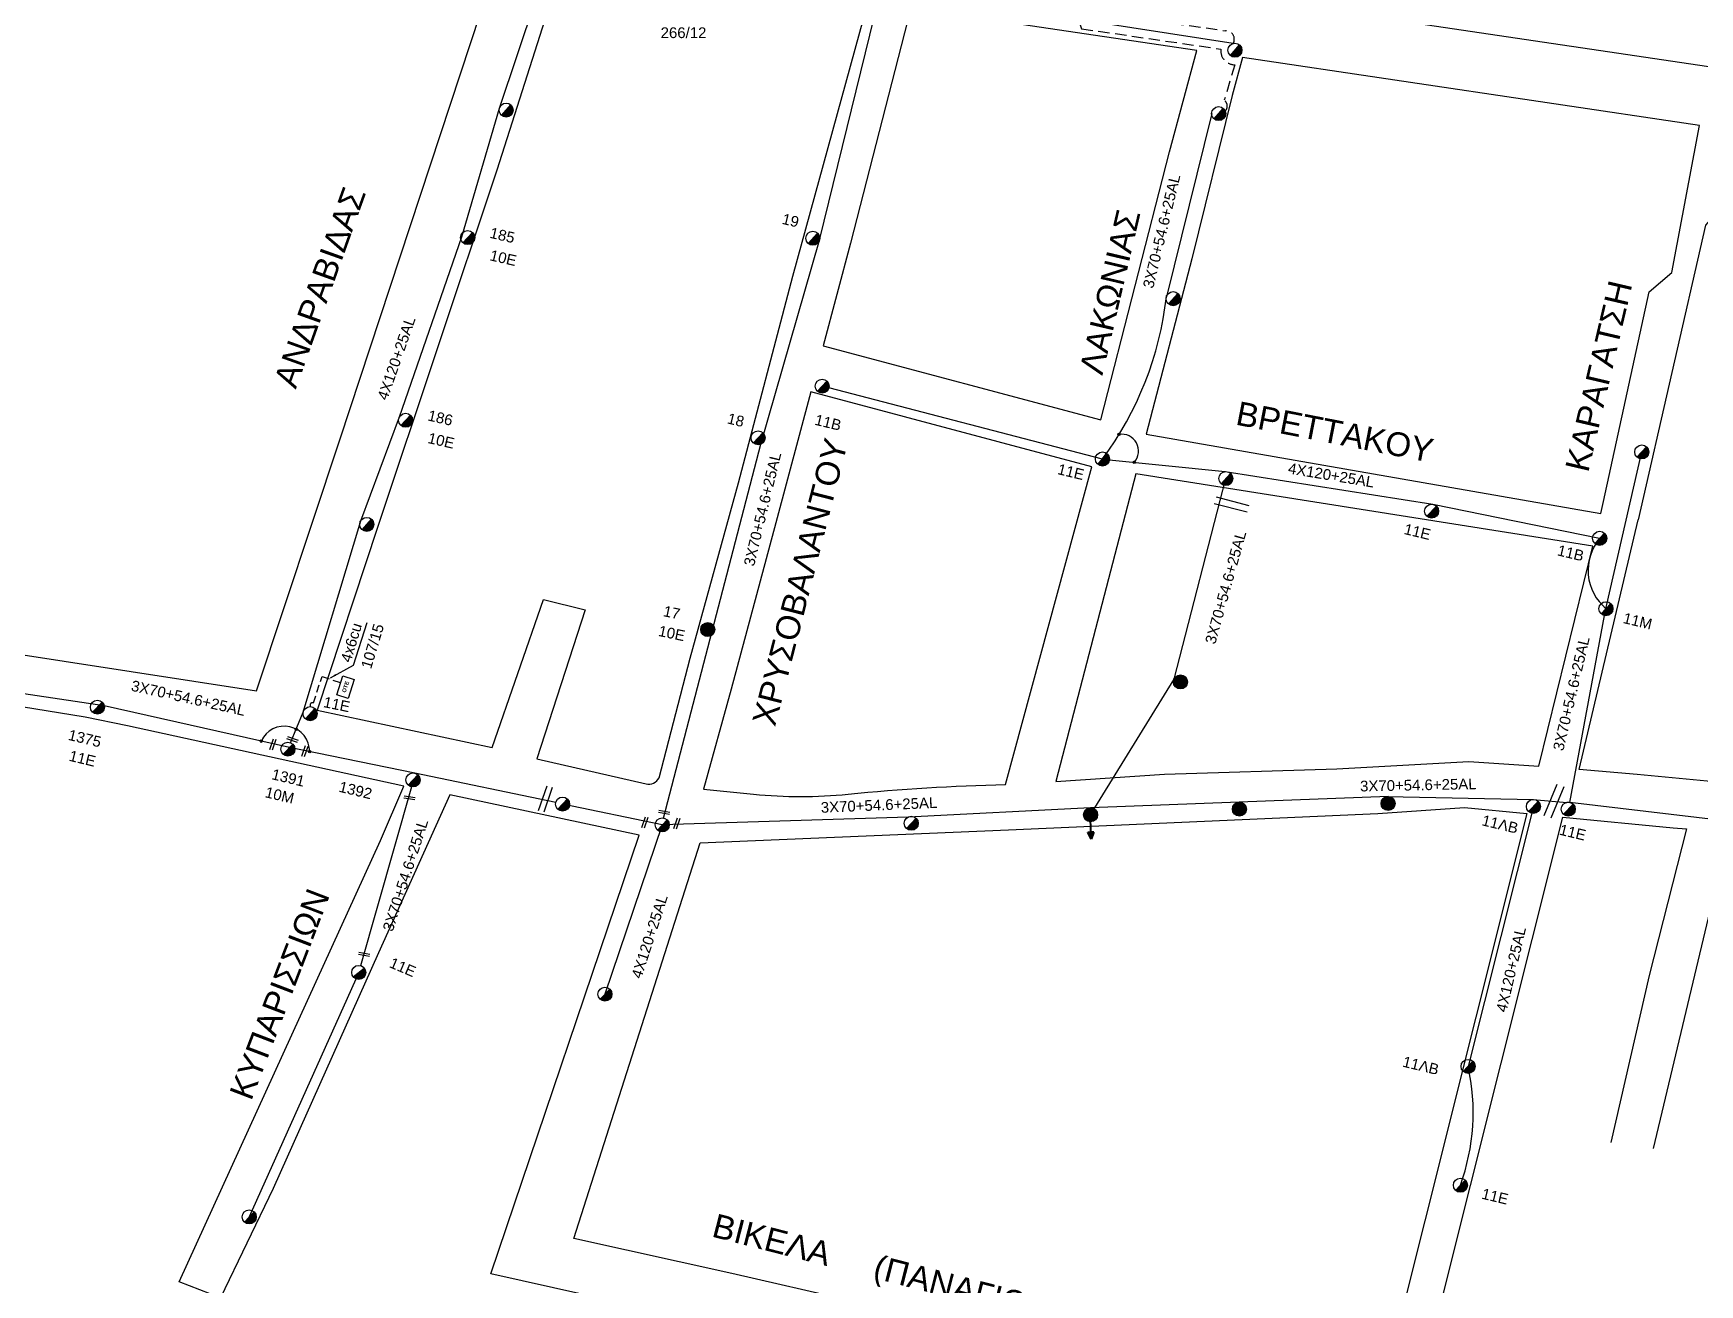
# Model space of a CAD drawing. Header units: millimetres. Extents: x 6950 to 9601, y 853 to 1951.
# Drawn here: x 8405.1 to 8685, y 1181.2 to 1391.4 of the extents above; entities that cross this region are included whole.
import ezdxf

# ---------------------------------------------------------------- set-up
doc = ezdxf.new("R2010")
doc.units = ezdxf.units.MM
doc.linetypes.add('DASHED', pattern=[19.05, 12.7, -6.35])
for name, color, linetype in [('Pillar OTE', 7, 'Continuous'), ('Άγνωστα', 7, 'Continuous'), ('Επίτονοι', 7, 'Continuous'), ('Επιγραφές - Σχήματα', 7, 'Continuous'), ('Καλώδια ΧΤ   3x150AL+50XLPE', 7, 'DASHED'), ('Μηχανική τομή', 7, 'Continuous'), ('Στύλος Ξύλινος', 7, 'Continuous'), ('Στύλος Ξύλινος @ 1', 7, 'Continuous'), ('Στύλος ΦΜ', 7, 'Continuous'), ('Στύλος ΦΜ @ 1', 7, 'Continuous'), ('Συνδέσεις', 7, 'Continuous'), ('Συνεστραμμένα ΧΤ   3x70+54.6+25 AL', 7, 'SYN_LINE'), ('Συνεστραμμένα ΧΤ   4x120+25 AL', 7, 'SYN_LINE'), ('Τομή', 7, 'Continuous'), ('Υπόβαθρο ΔΕΗ', 7, 'Continuous'), ('Υπόγεια καλώδια Παροχών ΧΤ   4x50AL', 7, 'DASHED'), ('Υπόγεια καλώδια Παροχών ΧΤ   4x6', 7, 'DASHED')]:
    doc.layers.add(name, color=color, linetype=linetype)
doc.styles.add('Annotative', font='ARIAL.TTF')
doc.styles.add('arial', font='ARIAL.TTF')
doc.styles.get("Standard").update_dxf_attribs({"font": 'ARIAL.TTF'})
doc.linetypes.add('SYN_LINE', pattern='A,0.5,-0.0001,["/\\/\\/\\/",Standard,S=0.1,R=0,X=0,Y=-0.05],-0.25', length=0.7501)
doc.dimstyles.new('ISO-25', dxfattribs={"dimtxt": 2.5, "dimasz": 2.5, "dimexe": 1.25, "dimexo": 0.625, "dimtad": 1, "dimtxsty": 'Standard', "dimcen": 2.5, "dimadec": 0, "dimazin": 0, "dimtfac": 1, "dimtmove": 0, "dimatfit": 3, "dimfxl": 1, "dimarcsym": 0})

# ---------------------------------------------------------------- blocks, each defined once
blk = doc.blocks.new('ΜΗΧΑΝΙΚΗ ΤΟΜΗ')
at = {"layer": 'Μηχανική τομή', "ltscale": 40}
for p, q in [((-1.89, 0.78), (1.89, 0.78)), ((1.89, 0), (-1.89, 0))]:
    blk.add_line(p, q, dxfattribs=at)
blk = doc.blocks.new('ΥΠΑΡΧΩΝ ΤΣΙΜΕΝΤΕΝΙΟΣ ΣΤΥΛΟΣ')
at = {"layer": 'Στύλος ΦΜ'}
blk.add_hatch(color=7, dxfattribs=at).paths.add_polyline_path([(-1.29, -2.28, 0.574793), (2.62, 0, 0.268822), (1.3, 2.27)])
at = {"layer": 'Στύλος ΦΜ', "color": 7}
blk.add_line((-1.29, -2.28), (1.3, 2.27), dxfattribs=at)
blk.add_circle((0, 0), 2.62, dxfattribs=at)
at = {"layer": 'Στύλος ΦΜ', "flags": 4}
for tag, p in [('ΤΥΠΟΣ', (-4.91, 3.03)), ('ΑΡΙΘΜΟΣ', (-4.68, 8.05))]:
    blk.add_attdef(tag, p, '', height=4, dxfattribs=at)
blk = doc.blocks.new('ΥΠΑΡΧΩΝ ΞΥΛΙΝΟΣ ΣΤΥΛΟΣ')
at = {"layer": 'Στύλος Ξύλινος'}
h = blk.add_hatch(color=7, dxfattribs=at)
h.paths.add_polyline_path([(-2.62, 0, 0.270008), (-1.29, -2.28), (1.3, 2.27, 0.576266)])
h.paths.add_polyline_path([(-1.29, -2.28, 0.574793), (2.62, 0, 0.268822), (1.3, 2.27)])
at = {"layer": 'Στύλος Ξύλινος', "color": 7}
blk.add_line((-1.29, -2.28), (1.3, 2.27), dxfattribs=at)
blk.add_circle((0, 0), 2.62, dxfattribs=at)
at = {"layer": 'Στύλος Ξύλινος', "flags": 4}
for tag, p in [('ΑΡΙΘΜΟΣ', (-4.91, 8.6)), ('ΤΥΠΟΣ', (-4.85, 3.39))]:
    blk.add_attdef(tag, p, '', height=4, dxfattribs=at)
blk = doc.blocks.new('ΕΠΙΤΟΝΟΣ')
at = {"layer": 'Επίτονοι', "lineweight": 40, "ltscale": 40}
blk.add_hatch(color=256, dxfattribs=at).paths.add_polyline_path([(-1.13, 6.47), (0, 9.1), (1.13, 6.47)])
for p, q in [((-1.13, 6.47), (0, 9.1)), ((1.13, 6.47), (-1.13, 6.47)), ((-1.13, 6.47), (0, 6.47)), ((0, 9.1), (1.13, 6.47)), ((0, 6.47), (0, 0))]:
    blk.add_line(p, q, dxfattribs=at)
blk = doc.blocks.new('ΤΟΜΗ')
at = {"layer": 'Τομή', "ltscale": 40}
for p, q in [((-5.68, 0), (5.68, 0)), ((5.68, -2.33), (-5.68, -2.33))]:
    blk.add_line(p, q, dxfattribs=at)
blk = doc.blocks.new('_ΣΥΝΔΕΣΗ')
at = {"layer": 'Συνδέσεις', "linetype": 'SYN_LINE', "ltscale": 40}
blk.add_hatch(color=256, dxfattribs=at).paths.add_polyline_path([(0.5, -0.01, 1), (-0.5, -0.01, 1)])
at = {"layer": 'Συνδέσεις'}
blk.add_circle((0, -0.01), 0.5, dxfattribs=at)
blk = doc.blocks.new('PILLAR ΟΤΕ')
at = {"layer": 'Pillar OTE', "ltscale": 40}
blk.add_lwpolyline([(-3.31, 2.02), (3.39, 2.02), (3.39, -1.99), (-3.31, -1.99)], close=True, dxfattribs=at)
at = {"layer": 'Pillar OTE', "insert": (-1.81, 0.71), "char_height": 1.3575, "width": 109.961, "attachment_point": 1}
blk.add_mtext('{\\fArial|b1|i0|c161|p34;OTE}', dxfattribs=at)

msp = doc.modelspace()

# ---------------------------------------------------------------- linework, layer by layer
at = {"layer": 'Επιγραφές - Σχήματα', "color": 7, "ltscale": 20}
for centre, radius, start, end in [((8587.95, 1321.22), 2.82, 318.083, 99.3981), ((8447.27, 1270.77), 4.25, 359.5836, 156.008)]:
    msp.add_arc(centre, radius, start, end, dxfattribs=at)
at = {"layer": 'Καλώδια ΧΤ   3x150AL+50XLPE', "color": 2, "linetype": 'DASHED', "ltscale": 0.15}
msp.add_lwpolyline([(8565.52, 1441.36), (8564.55, 1435.2), (8567.73, 1434.7), (8581.18, 1392.14), (8581.18, 1392.14), (8604.62, 1388.72, 0.461681), (8606.95, 1386.09), (8605.17, 1380.16, -0.451956), (8605.33, 1378.3)], format="xyb", dxfattribs=at)
at = {"layer": 'Καλώδια ΧΤ   3x150AL+50XLPE', "color": 1, "linetype": 'DASHED', "ltscale": 0.15}
msp.add_lwpolyline([(8567.5, 1441.05), (8566.84, 1436.86), (8569.27, 1436.48), (8582.32, 1395.17), (8605.4, 1391.78, -0.591513), (8606.67, 1389.67, -0.302246)], format="xyb", dxfattribs=at)
at = {"layer": 'Συνεστραμμένα ΧΤ   3x70+54.6+25 AL', "color": 2, "ltscale": 14}
msp.add_line((8606.97, 1388.53), (8606.81, 1388.1), dxfattribs=at)
at = {"layer": 'Συνεστραμμένα ΧΤ   3x70+54.6+25 AL', "color": 2, "ltscale": 20}
msp.add_line((8669.3, 1294.74), (8675.31, 1321.06), dxfattribs=at)
at = {"layer": 'Συνεστραμμένα ΧΤ   3x70+54.6+25 AL', "color": 85, "ltscale": 20}
msp.add_line((8459.76, 1233.66), (8441.36, 1192.59), dxfattribs=at)
at = {"layer": 'Συνεστραμμένα ΧΤ   3x70+54.6+25 AL', "color": 1, "ltscale": 20}
for points in [[(8606.67, 1389.67), (8578.8, 1393.96), (8547.21, 1398.63), (8493.56, 1406.9)], [(8510.99, 1259.58), (8527.31, 1322.35), (8537.19, 1356.65), (8547.19, 1397.49)], [(8582.68, 1261.31), (8582.68, 1261.31), (8552.04, 1259.74), (8510.75, 1258.43), (8510.75, 1258.43), (8494.02, 1261.93)]]:
    msp.add_lwpolyline(points, dxfattribs=at)
at = {"layer": 'Συνεστραμμένα ΧΤ   3x70+54.6+25 AL', "color": 2, "ltscale": 20}
msp.add_lwpolyline([(8603.06, 1377.88), (8595.44, 1347.11), (8595.44, 1347.11)], dxfattribs=at)
at = {"layer": 'Συνεστραμμένα ΧΤ   3x70+54.6+25 AL', "color": 1, "linetype": 'SYN_LINE', "ltscale": 20}
for points in [[(8582.72, 1260.13), (8596.73, 1282.92), (8605.44, 1316.6)], [(8632.79, 1263.21), (8607.69, 1262.26), (8607.69, 1262.26), (8582.68, 1261.31)], [(8632.5, 1263.2), (8657.14, 1262.71)]]:
    msp.add_lwpolyline(points, dxfattribs=at)
at = {"layer": 'Συνεστραμμένα ΧΤ   3x70+54.6+25 AL', "color": 85, "ltscale": 20}
for points in [[(8492.86, 1262.17), (8469.16, 1267.12), (8448.14, 1271.43), (8417.01, 1278.41), (8378.32, 1284.18), (8354.48, 1287.35), (8331.69, 1305.67)], [(8468.61, 1264.83), (8460.08, 1234.79)]]:
    msp.add_lwpolyline(points, dxfattribs=at)
at = {"layer": 'Συνεστραμμένα ΧΤ   3x70+54.6+25 AL', "color": 2, "linetype": 'SYN_LINE', "ltscale": 20}
for points in [[(8663.25, 1262.21), (8669.08, 1293.58)], [(8688.77, 1259.15), (8663.25, 1262.21), (8662.75, 1262.22)]]:
    msp.add_lwpolyline(points, dxfattribs=at)
at = {"layer": 'Συνεστραμμένα ΧΤ   3x70+54.6+25 AL', "color": 1, "ltscale": 5}
msp.add_lwpolyline([(8657.09, 1262.71), (8662.75, 1262.22)], dxfattribs=at)
at = {"layer": 'Συνεστραμμένα ΧΤ   3x70+54.6+25 AL', "color": 2, "ltscale": 20}
msp.add_arc((8539.63, 1353.4), 56.17, 323.3636, 353.5673, dxfattribs=at)
at = {"layer": 'Συνεστραμμένα ΧΤ   3x70+54.6+25 AL', "color": 2, "ltscale": 15}
msp.add_arc((8674.68, 1301.18), 8.39, 140.1042, 230.1086, dxfattribs=at)
at = {"layer": 'Συνεστραμμένα ΧΤ   4x120+25 AL', "color": 1, "linetype": 'SYN_LINE', "ltscale": 20}
msp.add_line((8657.1, 1261.53), (8646.14, 1217.88), dxfattribs=at)
at = {"layer": 'Συνεστραμμένα ΧΤ   4x120+25 AL', "color": 1, "ltscale": 20}
msp.add_line((8510.75, 1258.43), (8501.13, 1230.01), dxfattribs=at)
at = {"layer": 'Συνεστραμμένα ΧΤ   4x120+25 AL', "color": 85, "ltscale": 20}
msp.add_lwpolyline([(8448.32, 1272.23), (8450.43, 1277.34), (8460.09, 1309.51), (8460.09, 1309.51), (8466.6, 1326.94), (8466.6, 1326.94), (8477.08, 1357.19), (8483.39, 1378.78), (8489.47, 1396.83), (8492.73, 1406.23)], dxfattribs=at)
at = {"layer": 'Συνεστραμμένα ΧΤ   4x120+25 AL', "color": 2, "ltscale": 20}
for points in [[(8584.7, 1319.88), (8538.76, 1331.81), (8538.76, 1331.81)], [(8584.7, 1319.88), (8605.33, 1317.77), (8640.2, 1312.28), (8668.24, 1306.56), (8668.24, 1306.56)]]:
    msp.add_lwpolyline(points, dxfattribs=at)
at = {"layer": 'Συνεστραμμένα ΧΤ   4x120+25 AL', "color": 1, "linetype": 'SYN_LINE', "ltscale": 20}
msp.add_arc((8611.18, 1210.15), 35.81, 340.0457, 12.4773, dxfattribs=at)
at = {"layer": 'Υπόβαθρο ΔΕΗ', "ltscale": 20}
msp.add_line((8594.86, 1399.41), (8772.97, 1372.97), dxfattribs=at)
at = {"layer": 'Υπόβαθρο ΔΕΗ'}
for points in [[(8483.62, 1405.81), (8399.74, 1418.26), (8377.18, 1366.95), (8348.39, 1299.59, 0.004858), (8350.33, 1297.78, 0.139973), (8356.01, 1294.94), (8389.14, 1289.17), (8442.58, 1280.93), (8456.63, 1323.26), (8480.24, 1394.73)], [(8535.73, 1331.16), (8529.85, 1309.17), (8522.34, 1281.24), (8517.66, 1264.44), (8526.08, 1263.59, 0.050464), (8541.98, 1263.59, -0.019554), (8568.43, 1265.22), (8582.93, 1318.56)]]:
    msp.add_lwpolyline(points, format="xyb", close=True, dxfattribs=at)
msp.add_lwpolyline([(8494.36, 1404.22), (8482.95, 1368.38), (8462.91, 1308.36), (8452.79, 1277.69), (8482.2, 1271.43), (8490.82, 1296.26), (8497.8, 1294.54), (8489.68, 1269.55), (8508.03, 1265.32, 0.345207), (8510.21, 1266.34), (8515.43, 1286.45), (8523.59, 1315.88), (8532.67, 1350.6), (8545.33, 1396.65)], format="xyb", dxfattribs=at)
for points in [[(8552.52, 1395.58), (8542.39, 1356.13), (8537.79, 1338.89), (8584.41, 1326.45), (8595.95, 1371.49), (8600.54, 1388.46)], [(8668.41, 1310.74), (8668.89, 1312.72), (8676.55, 1347.94), (8680.34, 1351.21), (8685.04, 1375.91), (8608.22, 1387.32), (8606.49, 1380.94), (8599.73, 1353.51), (8592.06, 1324.04)], [(8590.33, 1317.41), (8585.01, 1296.98), (8576.87, 1265.7), (8595.11, 1266.95), (8624.09, 1267.86), (8646.24, 1269.08), (8658.02, 1268.28), (8667.07, 1305.25)], [(8630.28, 1157.75), (8624.35, 1158.96), (8615.33, 1160.99), (8582.43, 1169.33), (8522.43, 1183.11), (8495.91, 1188.95), (8517.15, 1255.41), (8517.15, 1255.41), (8568.95, 1257.62), (8630.96, 1260.36), (8645.55, 1261.37), (8656.03, 1260.34)]]:
    msp.add_lwpolyline(points, close=True, dxfattribs=at)
for points in [[(8691.43, 1374.96), (8689.14, 1362.75), (8686, 1359.13), (8674.7, 1309.64)], [(8750.69, 1299.47), (8741.91, 1256.88), (8696.9, 1264.77), (8674.54, 1266.9), (8664.79, 1267.71), (8674.7, 1309.64)], [(8458.89, 1285.28), (8461.16, 1292.44)], [(8516.2, 1139.99), (8534.29, 1133.37), (8550.88, 1167.64), (8481.93, 1183.02), (8506.87, 1256.69), (8506.87, 1256.69), (8506.87, 1256.69), (8506.87, 1256.69), (8475.04, 1263.48), (8463.11, 1236.95), (8445.37, 1197.35), (8436.56, 1179.03), (8429.58, 1181.68), (8448.5, 1223.16), (8463.4, 1255.84), (8467.34, 1264.93), (8420.92, 1275.06), (8413.79, 1276.51), (8382.01, 1281.66)], [(8677.28, 1204.09), (8688, 1248.93), (8690.04, 1257.2), (8715.16, 1253.07), (8721.39, 1251.81), (8714.79, 1225.3), (8705.51, 1189.63), (8697.57, 1158.96), (8693.72, 1144.42), (8650.45, 1153.64), (8636.17, 1156.55), (8662.07, 1259.75), (8680.6, 1257.94), (8682.81, 1257.75), (8676.55, 1233.15), (8670.12, 1205.08)]]:
    msp.add_lwpolyline(points, dxfattribs=at)
at = {"layer": 'Υπόγεια καλώδια Παροχών ΧΤ   4x6', "color": 85, "linetype": 'DASHED', "ltscale": 0.1}
msp.add_lwpolyline([(8451.68, 1278.28, -0.774121), (8452.14, 1278.92), (8453.61, 1283.36), (8453.61, 1283.36), (8456.73, 1282.33)], format="xyb", dxfattribs=at)

# ---------------------------------------------------------------- block references
at = {"layer": 'Pillar OTE', "xscale": 0.4999999999999999, "yscale": 0.4999999999999999, "zscale": 0.4999999999999999, "rotation": 71.79977266039145}
msp.add_blockref('PILLAR ΟΤΕ', (8457.54, 1281.55), dxfattribs=at)
at = {"layer": 'Επίτονοι', "xscale": 0.4499999999998181, "yscale": 0.4499999999998181, "zscale": 0.4499999999998181, "rotation": 181.0792550135377}
msp.add_blockref('ΕΠΙΤΟΝΟΣ', (8582.72, 1260.13), dxfattribs=at)
at = {"layer": 'Μηχανική τομή'}
for p, xscale, yscale, zscale, rotation in [((8445.51, 1271.87), 0.4999999999999997, 0.4999999999999997, 0.4999999999999997, 70.95392755448539), ((8448.71, 1272.95), 0.4999999999999998, 0.4999999999999998, 0.4999999999999998, 160.6904459458886), ((8450.89, 1270.73), 0.4999999999999996, 0.4999999999999996, 0.4999999999999996, 70.95392755448539), ((8468.31, 1263.17), 0.4999999999999998, 0.4999999999999998, 0.4999999999999998, 170.3452229729479), ((8491.55, 1262.63), 1.155537248697436, 1.155537248697436, 1.155537248697436, 70.95392755448539), ((8508.02, 1258.76), 0.4999999999999996, 0.4999999999999996, 0.4999999999999996, 70.95392755448539), ((8511.12, 1260.73), 0.4999999999999998, 0.4999999999999998, 0.4999999999999998, 170.3452229729479), ((8513.39, 1258.61), 0.4999999999999996, 0.4999999999999996, 0.4999999999999996, 70.95392755448539), ((8460.7, 1236.9), 0.4999999999999998, 0.4999999999999998, 0.4999999999999998, 170.3452229729479)]:
    msp.add_blockref('ΜΗΧΑΝΙΚΗ ΤΟΜΗ', p, dxfattribs=dict(at, xscale=xscale, yscale=yscale, zscale=zscale, rotation=rotation))
at = {"layer": 'Στύλος Ξύλινος @ 1', "ltscale": 40}
ref = msp.add_blockref('ΥΠΑΡΧΩΝ ΞΥΛΙΝΟΣ ΣΤΥΛΟΣ', (8518.4, 1291.24), dxfattribs=dict(at, xscale=0.449999999999818, yscale=0.449999999999818, zscale=0.449999999999818, rotation=348.1169651203148))
ref.add_attrib('ΤΥΠΟΣ', '17', (8510.8, 1293.51), dxfattribs={"layer": 'Στύλος Ξύλινος', "height": 1.8, "rotation": 348.117, "flags": 4})
ref.add_attrib('ΑΡΙΘΜΟΣ', '10E', (8509.98, 1290.19), dxfattribs={"layer": 'Στύλος Ξύλινος', "height": 1.8, "rotation": 348.117, "flags": 4})
at = {"layer": 'Στύλος Ξύλινος @ 1', "ltscale": 40, "xscale": 0.449999999999818, "yscale": 0.449999999999818, "zscale": 0.449999999999818, "rotation": 348.1169651203148}
for p in [(8597.81, 1282.44), (8632.69, 1262.04), (8582.72, 1260.13), (8607.71, 1261.09)]:
    msp.add_blockref('ΥΠΑΡΧΩΝ ΞΥΛΙΝΟΣ ΣΤΥΛΟΣ', p, dxfattribs=at)
at = {"layer": 'Στύλος ΦΜ @ 1', "ltscale": 40}
for p, xscale, yscale, zscale, rotation in [((8606.97, 1388.53), 0.4499999999998183, 0.4499999999998183, 0.4499999999998183, 348.3989664998811), ((8484.53, 1378.48), 0.4499999999998183, 0.4499999999998183, 0.4499999999998183, 348.3989664998811), ((8604.23, 1377.88), 0.4499999999998183, 0.4499999999998183, 0.4499999999998183, 348.3989664998811), ((8596.58, 1346.81), 0.4499999999998183, 0.4499999999998183, 0.4499999999998183, 348.3989664998811), ((8675.31, 1321.06), 0.4499999999998182, 0.4499999999998182, 0.4499999999998182, 346.5061005695495), ((8605.44, 1316.6), 0.4499999999998182, 0.4499999999998182, 0.4499999999998182, 346.5061005695495), ((8461.11, 1308.9), 0.4499999999998183, 0.4499999999998183, 0.4499999999998183, 348.3989664998811), ((8494.01, 1261.93), 0.4499999999998182, 0.4499999999998182, 0.4499999999998182, 346.5061005695495), ((8510.75, 1258.43), 0.4499999999998182, 0.4499999999998182, 0.4499999999998182, 346.5061005695495), ((8552.59, 1258.7), 0.4499999999998182, 0.4499999999998182, 0.4499999999998182, 346.5061005695495), ((8582.72, 1260.13), 0.4499999999998182, 0.4499999999998182, 0.4499999999998182, 346.5061005695495), ((8501.13, 1230.01), 0.4499999999998182, 0.4499999999998182, 0.4499999999998182, 346.5061005695495), ((8441.36, 1192.59), 0.4499999999998182, 0.4499999999998182, 0.4499999999998182, 346.5061005695495)]:
    msp.add_blockref('ΥΠΑΡΧΩΝ ΤΣΙΜΕΝΤΕΝΙΟΣ ΣΤΥΛΟΣ', p, dxfattribs=dict(at, xscale=xscale, yscale=yscale, zscale=zscale, rotation=rotation))
ref = msp.add_blockref('ΥΠΑΡΧΩΝ ΤΣΙΜΕΝΤΕΝΙΟΣ ΣΤΥΛΟΣ', (8536.05, 1356.95), dxfattribs=dict(at, xscale=0.4499999999998182, yscale=0.4499999999998182, zscale=0.4499999999998182, rotation=346.5061005695495))
ref.add_attrib('ΑΡΙΘΜΟΣ', '19', (8530.74, 1359.4), dxfattribs={"layer": 'Στύλος ΦΜ', "height": 1.8, "rotation": 346.5061, "flags": 4})
ref = msp.add_blockref('ΥΠΑΡΧΩΝ ΤΣΙΜΕΝΤΕΝΙΟΣ ΣΤΥΛΟΣ', (8478.06, 1357.06), dxfattribs=dict(at, xscale=0.449999999999818, yscale=0.449999999999818, zscale=0.449999999999818, rotation=347.0989131665042))
ref.add_attrib('ΤΥΠΟΣ', '185', (8481.65, 1357.05), dxfattribs={"layer": 'Στύλος ΦΜ', "height": 1.8, "rotation": 347.0989, "flags": 4})
ref.add_attrib('ΑΡΙΘΜΟΣ', '10E', (8481.66, 1353.27), dxfattribs={"layer": 'Στύλος ΦΜ', "height": 1.8, "rotation": 347.0989, "flags": 4})
ref = msp.add_blockref('ΥΠΑΡΧΩΝ ΤΣΙΜΕΝΤΕΝΙΟΣ ΣΤΥΛΟΣ', (8537.62, 1332.11), dxfattribs=dict(at, xscale=0.4499999999998182, yscale=0.4499999999998182, zscale=0.4499999999998182, rotation=346.5061005695495))
ref.add_attrib('ΤΥΠΟΣ', '11B', (8536.24, 1325.66), dxfattribs={"layer": 'Στύλος ΦΜ', "height": 1.8, "rotation": 346.5061, "flags": 4})
ref = msp.add_blockref('ΥΠΑΡΧΩΝ ΤΣΙΜΕΝΤΕΝΙΟΣ ΣΤΥΛΟΣ', (8467.64, 1326.38), dxfattribs=dict(at, xscale=0.449999999999818, yscale=0.449999999999818, zscale=0.449999999999818, rotation=347.0989131665042))
ref.add_attrib('ΤΥΠΟΣ', '186', (8471.23, 1326.38), dxfattribs={"layer": 'Στύλος ΦΜ', "height": 1.8, "rotation": 347.0989, "flags": 4})
ref.add_attrib('ΑΡΙΘΜΟΣ', '10E', (8471.24, 1322.59), dxfattribs={"layer": 'Στύλος ΦΜ', "height": 1.8, "rotation": 347.0989, "flags": 4})
ref = msp.add_blockref('ΥΠΑΡΧΩΝ ΤΣΙΜΕΝΤΕΝΙΟΣ ΣΤΥΛΟΣ', (8526.86, 1323.44), dxfattribs=dict(at, xscale=0.4499999999998182, yscale=0.4499999999998182, zscale=0.4499999999998182, rotation=346.5061005695495))
ref.add_attrib('ΑΡΙΘΜΟΣ', '18', (8521.55, 1325.88), dxfattribs={"layer": 'Στύλος ΦΜ', "height": 1.8, "rotation": 346.5061, "flags": 4})
ref = msp.add_blockref('ΥΠΑΡΧΩΝ ΤΣΙΜΕΝΤΕΝΙΟΣ ΣΤΥΛΟΣ', (8584.7, 1319.88), dxfattribs=dict(at, xscale=0.4499999999998182, yscale=0.4499999999998182, zscale=0.4499999999998182, rotation=346.5061005695495))
ref.add_attrib('ΤΥΠΟΣ', '11E', (8577.03, 1317.37), dxfattribs={"layer": 'Στύλος ΦΜ', "height": 1.8, "rotation": 346.5061, "flags": 4})
ref = msp.add_blockref('ΥΠΑΡΧΩΝ ΤΣΙΜΕΝΤΕΝΙΟΣ ΣΤΥΛΟΣ', (8640.01, 1311.12), dxfattribs=dict(at, xscale=0.4499999999998182, yscale=0.4499999999998182, zscale=0.4499999999998182, rotation=346.5061005695495))
ref.add_attrib('ΤΥΠΟΣ', '11E', (8635.24, 1307.31), dxfattribs={"layer": 'Στύλος ΦΜ', "height": 1.8, "rotation": 346.5061, "flags": 4})
ref = msp.add_blockref('ΥΠΑΡΧΩΝ ΤΣΙΜΕΝΤΕΝΙΟΣ ΣΤΥΛΟΣ', (8668.24, 1306.56), dxfattribs=dict(at, xscale=0.4499999999998182, yscale=0.4499999999998182, zscale=0.4499999999998182, rotation=346.5061005695495))
ref.add_attrib('ΤΥΠΟΣ', '11B', (8661, 1303.73), dxfattribs={"layer": 'Στύλος ΦΜ', "height": 1.8, "rotation": 346.5061, "flags": 4})
ref = msp.add_blockref('ΥΠΑΡΧΩΝ ΤΣΙΜΕΝΤΕΝΙΟΣ ΣΤΥΛΟΣ', (8669.3, 1294.74), dxfattribs=dict(at, xscale=0.4499999999998182, yscale=0.4499999999998182, zscale=0.4499999999998182, rotation=346.5061005695495))
ref.add_attrib('ΤΥΠΟΣ', '11M', (8672.04, 1292.36), dxfattribs={"layer": 'Στύλος ΦΜ', "height": 1.8, "rotation": 346.5061, "flags": 4})
ref = msp.add_blockref('ΥΠΑΡΧΩΝ ΤΣΙΜΕΝΤΕΝΙΟΣ ΣΤΥΛΟΣ', (8415.85, 1278.2), dxfattribs=dict(at, xscale=0.4499999999998182, yscale=0.4499999999998182, zscale=0.4499999999998182, rotation=346.5061005695495))
ref.add_attrib('ΤΥΠΟΣ', '1375', (8410.81, 1272.74), dxfattribs={"layer": 'Στύλος ΦΜ', "height": 1.8, "rotation": 346.5061, "flags": 4})
ref.add_attrib('ΑΡΙΘΜΟΣ', '11E', (8410.96, 1269.23), dxfattribs={"layer": 'Στύλος ΦΜ', "height": 1.8, "rotation": 346.5061, "flags": 4})
ref = msp.add_blockref('ΥΠΑΡΧΩΝ ΤΣΙΜΕΝΤΕΝΙΟΣ ΣΤΥΛΟΣ', (8451.59, 1277.11), dxfattribs=dict(at, xscale=0.4499999999998183, yscale=0.4499999999998183, zscale=0.4499999999998183, rotation=348.3989664998811))
ref.add_attrib('ΤΥΠΟΣ', '11Ε', (8453.7, 1278.24), dxfattribs={"layer": 'Στύλος ΦΜ', "height": 1.8, "rotation": 348.399, "flags": 4})
ref = msp.add_blockref('ΥΠΑΡΧΩΝ ΤΣΙΜΕΝΤΕΝΙΟΣ ΣΤΥΛΟΣ', (8447.86, 1271.15), dxfattribs=dict(at, xscale=0.4499999999998182, yscale=0.4499999999998182, zscale=0.4499999999998182, rotation=346.5061005695495))
ref.add_attrib('ΤΥΠΟΣ', '1391', (8445, 1266.13), dxfattribs={"layer": 'Στύλος ΦΜ', "height": 1.8, "rotation": 346.5061, "flags": 4})
ref.add_attrib('ΑΡΙΘΜΟΣ', '10M', (8443.89, 1263.11), dxfattribs={"layer": 'Στύλος ΦΜ', "height": 1.8, "rotation": 346.5061, "flags": 4})
ref = msp.add_blockref('ΥΠΑΡΧΩΝ ΤΣΙΜΕΝΤΕΝΙΟΣ ΣΤΥΛΟΣ', (8468.88, 1265.98), dxfattribs=dict(at, xscale=0.4499999999998182, yscale=0.4499999999998182, zscale=0.4499999999998182, rotation=346.5061005695495))
ref.add_attrib('ΤΥΠΟΣ', '1392', (8456.3, 1264.03), dxfattribs={"layer": 'Στύλος ΦΜ', "height": 1.8, "rotation": 346.5061, "flags": 4})
ref = msp.add_blockref('ΥΠΑΡΧΩΝ ΤΣΙΜΕΝΤΕΝΙΟΣ ΣΤΥΛΟΣ', (8657.1, 1261.53), dxfattribs=dict(at, xscale=0.4499999999998182, yscale=0.4499999999998182, zscale=0.4499999999998182, rotation=346.5061005695495))
ref.add_attrib('ΤΥΠΟΣ', '11ΛΒ', (8648.32, 1258.39), dxfattribs={"layer": 'Στύλος ΦΜ', "height": 1.8, "rotation": 346.5061, "flags": 4})
ref = msp.add_blockref('ΥΠΑΡΧΩΝ ΤΣΙΜΕΝΤΕΝΙΟΣ ΣΤΥΛΟΣ', (8662.97, 1261.07), dxfattribs=dict(at, xscale=0.4499999999998182, yscale=0.4499999999998182, zscale=0.4499999999998182, rotation=346.5061005695495))
ref.add_attrib('ΤΥΠΟΣ', '11Ε', (8661.33, 1256.82), dxfattribs={"layer": 'Στύλος ΦΜ', "height": 1.8, "rotation": 346.5061, "flags": 4})
ref = msp.add_blockref('ΥΠΑΡΧΩΝ ΤΣΙΜΕΝΤΕΝΙΟΣ ΣΤΥΛΟΣ', (8459.76, 1233.66), dxfattribs=dict(at, xscale=0.4499999999998183, yscale=0.4499999999998183, zscale=0.4499999999998183, rotation=336.9640743434682))
ref.add_attrib('ΤΥΠΟΣ', '11E', (8464.75, 1234.58), dxfattribs={"layer": 'Στύλος ΦΜ', "height": 1.8, "rotation": 336.9641, "flags": 4})
ref = msp.add_blockref('ΥΠΑΡΧΩΝ ΤΣΙΜΕΝΤΕΝΙΟΣ ΣΤΥΛΟΣ', (8646.14, 1217.88), dxfattribs=dict(at, xscale=0.4499999999998182, yscale=0.4499999999998182, zscale=0.4499999999998182, rotation=346.5061005695495))
ref.add_attrib('ΤΥΠΟΣ', '11ΛΒ', (8635, 1217.86), dxfattribs={"layer": 'Στύλος ΦΜ', "height": 1.8, "rotation": 346.5061, "flags": 4})
ref = msp.add_blockref('ΥΠΑΡΧΩΝ ΤΣΙΜΕΝΤΕΝΙΟΣ ΣΤΥΛΟΣ', (8644.84, 1197.92), dxfattribs=dict(at, xscale=0.4499999999998182, yscale=0.4499999999998182, zscale=0.4499999999998182, rotation=346.5061005695495))
ref.add_attrib('ΤΥΠΟΣ', '11Ε', (8648.28, 1195.69), dxfattribs={"layer": 'Στύλος ΦΜ', "height": 1.8, "rotation": 346.5061, "flags": 4})
at = {"layer": 'Συνδέσεις', "xscale": 0.4, "yscale": 0.4, "zscale": 0.25}
for p in [(8587.49, 1324.01), (8590.05, 1319.34), (8449.28, 1274.51), (8443.39, 1272.5), (8451.52, 1270.74)]:
    msp.add_blockref('_ΣΥΝΔΕΣΗ', p, dxfattribs=at)
at = {"layer": 'Τομή', "xscale": 0.4999999999999989, "yscale": 0.4999999999999989, "zscale": 0.4999999999999989}
for p, rotation in [((8606.25, 1311.67), 165.5925523571596), ((8661.11, 1262.2), 247.417099629329)]:
    msp.add_blockref('ΤΟΜΗ', p, dxfattribs=dict(at, rotation=rotation))

# ---------------------------------------------------------------- texts
at = {"ltscale": 40, "char_height": 4, "attachment_point": 1, "style": 'arial'}
for s, insert, width, rotation in [('ANΔPABIΔAΣ', (8445.42, 1332.86), 94.4586, 70.3241), ('ΛAKΩNIAΣ', (8580.8, 1334.72), 94.4586, 76.8113), ('ΚΑΡΑΓΑΤΣΗ', (8662.41, 1318.39), 94.4586, 76.8113), ('ΒΡΕΤΤΑΚΟΥ', (8607.68, 1329.61), 94.4586, 348.9494), ('XPYΣOBAΛANTΟΥ', (8525.82, 1275.8), 94.4586, 75.6253), ('ΚΥΠΑΡΙΣΣΙΩΝ', (8437.95, 1213.38), 45.6594, 69.0812), ('ΒΙΚΕΛΑ     (ΠANAΓIΩTOΠOYΛOY)', (8519.88, 1193.21), 94.4586, 345.6076)]:
    msp.add_mtext(s, dxfattribs=dict(at, insert=insert, width=width, rotation=rotation))
at = {"layer": 'Άγνωστα', "ltscale": 40, "char_height": 1.8, "width": 34.5395, "attachment_point": 1, "style": 'arial'}
for s, insert, rotation in [('3X70+54.6+25AL', (8591.47, 1348.84), 76.4143), ('4X120+25AL', (8616.09, 1319.25), 350.5162), ('3X70+54.6+25AL', (8601.91, 1289.15), 74.4133), ('3X70+54.6+25AL', (8660.37, 1271.15), 76.8427), ('3X70+54.6+25AL', (8627.97, 1265.84), 1.1632), ('4Χ120+25AL', (8650.81, 1227.26), 76.8427)]:
    msp.add_mtext(s, dxfattribs=dict(at, insert=insert, rotation=rotation))
at = {"layer": 'Επιγραφές - Σχήματα', "color": 7, "ltscale": 20, "insert": (8501.4, 1395.37), "char_height": 1.8, "attachment_point": 1, "style": 'Annotative'}
msp.add_mtext_dynamic_manual_height_columns('ΑΡ. ΣΧ. 3-76104 1/3\\P             266/12', width=46.7573, gutter_width=12.5, heights=[10.54], dxfattribs=at)
at = {"layer": 'Συνεστραμμένα ΧΤ   3x70+54.6+25 AL', "ltscale": 20, "char_height": 1.8, "width": 34.5395, "attachment_point": 1, "style": 'arial'}
for s, insert, rotation in [('3X70+54.6+25AL', (8524.42, 1302.17), 76.4143), ('3X70+54.6+25AL', (8421.79, 1282.75), 347.3865), ('3X70+54.6+25AL', (8537.35, 1262.25), 2.4716), ('3X70+54.6+25AL', (8463.74, 1240.95), 72.1157), ('4X120+25AL', (8505.51, 1233.03), 72.1157)]:
    msp.add_mtext(s, dxfattribs=dict(at, insert=insert, rotation=rotation))
at = {"layer": 'Συνεστραμμένα ΧΤ   4x120+25 AL', "ltscale": 20, "insert": (8462.83, 1330.21), "char_height": 1.8, "width": 34.5395, "attachment_point": 1, "rotation": 70.7827, "style": 'arial'}
msp.add_mtext('4X120+25AL', dxfattribs=at)
at = {"layer": 'Υπόγεια καλώδια Παροχών ΧΤ   4x50AL', "color": 7, "ltscale": 0.2, "char_height": 1.8, "attachment_point": 1, "rotation": 73.2744}
for s, insert in [('4x6cu', (8456.68, 1286.1)), ('107/15', (8460.1, 1285.02))]:
    msp.add_mtext_dynamic_manual_height_columns(s, width=1.8, gutter_width=12.5, heights=[0.118], dxfattribs=dict(at, insert=insert))

# ---------------------------------------------------------------- leaders
at = {"layer": 'Επιγραφές - Σχήματα', "ltscale": 40}
msp.add_leader([(8455.03, 1283.14), (8458.89, 1285.28)], dimstyle='ISO-25', override={"dimasz": 1, "dimtad": 0}, dxfattribs=at)

doc.saveas('drawing.dxf')
